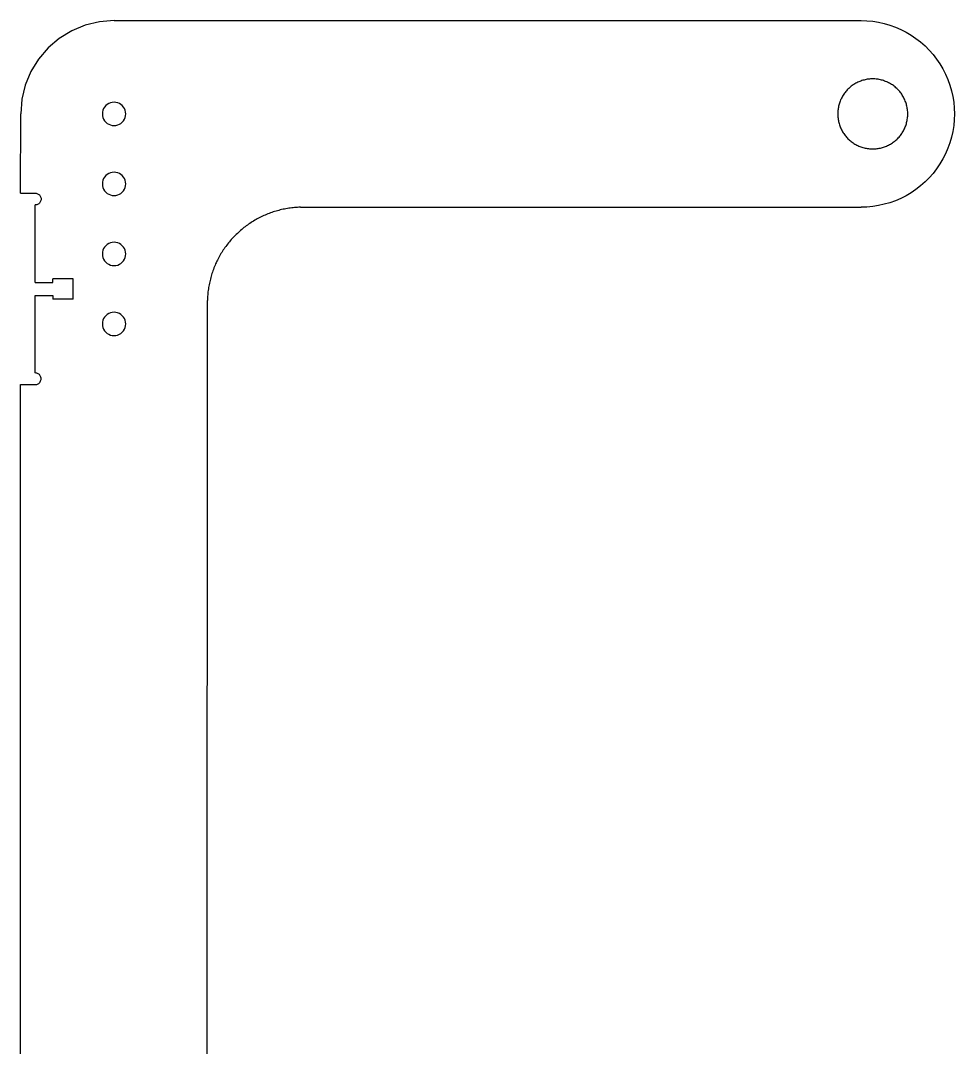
# Model space of a CAD drawing. Extents: x -73 to 73, y -45 to 45.
# Drawn here: x -46.96 to -26.95, y -22.81 to -0.81 of the extents above; entities that cross this region are included whole.
import ezdxf

# ---------------------------------------------------------------- set-up
doc = ezdxf.new("R2010")
doc.units = 0
doc.header["$MEASUREMENT"] = 0
doc.layers.get('0').update_dxf_attribs({"linetype": 'CONTINUOUS'})

msp = doc.modelspace()

# ---------------------------------------------------------------- linework, layer by layer
for p, q in [((-45.265, -0.835), (-45.57, -0.909)), ((-44.952, -0.811), (-45.265, -0.835)), ((-44.952, -0.811), (-28.952, -0.811)), ((-28.952, -0.811), (-28.827, -0.815)), ((-28.827, -0.815), (-28.702, -0.827)), ((-28.702, -0.827), (-28.577, -0.847)), ((-28.577, -0.847), (-28.455, -0.874)), ((-28.455, -0.874), (-28.334, -0.909)), ((-45.86, -1.029), (-46.128, -1.193)), ((-45.57, -0.909), (-45.86, -1.029)), ((-28.334, -0.909), (-28.216, -0.952)), ((-28.216, -0.952), (-28.101, -1.002)), ((-28.101, -1.002), (-27.989, -1.059)), ((-27.989, -1.059), (-27.881, -1.123)), ((-46.128, -1.193), (-46.367, -1.396)), ((-27.881, -1.123), (-27.777, -1.193)), ((-27.777, -1.193), (-27.677, -1.27)), ((-27.677, -1.27), (-27.583, -1.353)), ((-46.367, -1.396), (-46.57, -1.635)), ((-27.583, -1.353), (-27.494, -1.442)), ((-27.494, -1.442), (-27.411, -1.536)), ((-27.411, -1.536), (-27.334, -1.636)), ((-46.57, -1.635), (-46.734, -1.903)), ((-27.334, -1.636), (-27.264, -1.74)), ((-27.264, -1.74), (-27.2, -1.848)), ((-46.734, -1.903), (-46.855, -2.193)), ((-27.2, -1.848), (-27.143, -1.96)), ((-27.143, -1.96), (-27.093, -2.075)), ((-46.855, -2.193), (-46.928, -2.498)), ((-29.124, -2.191), (-29.143, -2.204)), ((-29.104, -2.178), (-29.124, -2.191)), ((-29.084, -2.166), (-29.104, -2.178)), ((-29.064, -2.154), (-29.084, -2.166)), ((-29.043, -2.143), (-29.064, -2.154)), ((-29.022, -2.133), (-29.043, -2.143)), ((-29, -2.123), (-29.022, -2.133)), ((-28.978, -2.114), (-29, -2.123)), ((-28.956, -2.106), (-28.978, -2.114)), ((-28.934, -2.098), (-28.956, -2.106)), ((-28.912, -2.091), (-28.934, -2.098)), ((-28.889, -2.085), (-28.912, -2.091)), ((-28.866, -2.079), (-28.889, -2.085)), ((-28.843, -2.075), (-28.866, -2.079)), ((-28.82, -2.07), (-28.843, -2.075)), ((-28.796, -2.067), (-28.82, -2.07)), ((-28.773, -2.065), (-28.796, -2.067)), ((-28.749, -2.063), (-28.773, -2.065)), ((-28.726, -2.062), (-28.749, -2.063)), ((-28.702, -2.061), (-28.726, -2.062)), ((-28.679, -2.062), (-28.702, -2.061)), ((-28.655, -2.063), (-28.679, -2.062)), ((-28.632, -2.065), (-28.655, -2.063)), ((-28.608, -2.067), (-28.632, -2.065)), ((-28.585, -2.07), (-28.608, -2.067)), ((-28.562, -2.075), (-28.585, -2.07)), ((-28.539, -2.079), (-28.562, -2.075)), ((-28.516, -2.085), (-28.539, -2.079)), ((-28.493, -2.091), (-28.516, -2.085)), ((-28.471, -2.098), (-28.493, -2.091)), ((-28.448, -2.106), (-28.471, -2.098)), ((-28.426, -2.114), (-28.448, -2.106)), ((-28.404, -2.123), (-28.426, -2.114)), ((-28.383, -2.133), (-28.404, -2.123)), ((-28.362, -2.143), (-28.383, -2.133)), ((-28.341, -2.154), (-28.362, -2.143)), ((-28.321, -2.166), (-28.341, -2.154)), ((-28.3, -2.178), (-28.321, -2.166)), ((-28.281, -2.191), (-28.3, -2.178)), ((-28.261, -2.205), (-28.281, -2.191)), ((-27.093, -2.075), (-27.05, -2.193)), ((-27.05, -2.193), (-27.015, -2.314)), ((-29.336, -2.409), (-29.348, -2.429)), ((-29.323, -2.39), (-29.336, -2.409)), ((-29.309, -2.37), (-29.323, -2.39)), ((-29.295, -2.352), (-29.309, -2.37)), ((-29.28, -2.333), (-29.295, -2.352)), ((-29.265, -2.315), (-29.28, -2.333)), ((-29.249, -2.298), (-29.265, -2.315)), ((-29.233, -2.281), (-29.249, -2.298)), ((-29.216, -2.264), (-29.233, -2.281)), ((-29.198, -2.249), (-29.216, -2.264)), ((-29.18, -2.233), (-29.198, -2.249)), ((-29.162, -2.219), (-29.18, -2.233)), ((-29.143, -2.204), (-29.162, -2.219)), ((-28.243, -2.219), (-28.261, -2.205)), ((-28.224, -2.233), (-28.243, -2.219)), ((-28.206, -2.249), (-28.224, -2.233)), ((-28.189, -2.265), (-28.206, -2.249)), ((-28.172, -2.281), (-28.189, -2.265)), ((-28.156, -2.298), (-28.172, -2.281)), ((-28.14, -2.315), (-28.156, -2.298)), ((-28.124, -2.333), (-28.14, -2.315)), ((-28.11, -2.352), (-28.124, -2.333)), ((-28.096, -2.37), (-28.11, -2.352)), ((-28.082, -2.39), (-28.096, -2.37)), ((-28.069, -2.409), (-28.082, -2.39)), ((-28.057, -2.43), (-28.069, -2.409)), ((-27.015, -2.314), (-26.988, -2.437)), ((-46.928, -2.498), (-46.952, -2.811)), ((-45.129, -2.634), (-45.155, -2.664)), ((-45.099, -2.608), (-45.129, -2.634)), ((-45.066, -2.588), (-45.099, -2.608)), ((-45.03, -2.573), (-45.066, -2.588)), ((-44.992, -2.564), (-45.03, -2.573)), ((-44.952, -2.561), (-44.992, -2.564)), ((-44.913, -2.564), (-44.952, -2.561)), ((-44.875, -2.573), (-44.913, -2.564)), ((-44.839, -2.588), (-44.875, -2.573)), ((-44.805, -2.608), (-44.839, -2.588)), ((-44.776, -2.634), (-44.805, -2.608)), ((-44.75, -2.664), (-44.776, -2.634)), ((-29.429, -2.625), (-29.434, -2.648)), ((-29.423, -2.602), (-29.429, -2.625)), ((-29.416, -2.579), (-29.423, -2.602)), ((-29.408, -2.557), (-29.416, -2.579)), ((-29.4, -2.535), (-29.408, -2.557)), ((-29.391, -2.513), (-29.4, -2.535)), ((-29.381, -2.492), (-29.391, -2.513)), ((-29.371, -2.471), (-29.381, -2.492)), ((-29.36, -2.45), (-29.371, -2.471)), ((-29.348, -2.429), (-29.36, -2.45)), ((-28.045, -2.45), (-28.057, -2.43)), ((-28.034, -2.471), (-28.045, -2.45)), ((-28.024, -2.492), (-28.034, -2.471)), ((-28.014, -2.513), (-28.024, -2.492)), ((-28.005, -2.535), (-28.014, -2.513)), ((-27.997, -2.557), (-28.005, -2.535)), ((-27.989, -2.58), (-27.997, -2.557)), ((-27.982, -2.602), (-27.989, -2.58)), ((-27.976, -2.625), (-27.982, -2.602)), ((-27.97, -2.648), (-27.976, -2.625)), ((-26.988, -2.437), (-26.968, -2.561)), ((-26.968, -2.561), (-26.956, -2.686)), ((-46.953, -4.511), (-46.952, -2.811)), ((-45.199, -2.771), (-45.202, -2.811)), ((-45.202, -2.811), (-45.199, -2.85)), ((-45.19, -2.733), (-45.199, -2.771)), ((-45.199, -2.85), (-45.19, -2.888)), ((-45.175, -2.697), (-45.19, -2.733)), ((-45.155, -2.664), (-45.175, -2.697)), ((-44.73, -2.697), (-44.75, -2.664)), ((-44.715, -2.733), (-44.73, -2.697)), ((-44.706, -2.772), (-44.715, -2.733)), ((-44.715, -2.888), (-44.706, -2.85)), ((-44.702, -2.811), (-44.706, -2.772)), ((-44.706, -2.85), (-44.702, -2.811)), ((-29.451, -2.764), (-29.452, -2.788)), ((-29.452, -2.788), (-29.452, -2.811)), ((-29.452, -2.811), (-29.452, -2.835)), ((-29.452, -2.835), (-29.451, -2.858)), ((-29.449, -2.741), (-29.451, -2.764)), ((-29.451, -2.858), (-29.449, -2.882)), ((-29.446, -2.717), (-29.449, -2.741)), ((-29.443, -2.694), (-29.446, -2.717)), ((-29.439, -2.671), (-29.443, -2.694)), ((-29.434, -2.648), (-29.439, -2.671)), ((-27.966, -2.671), (-27.97, -2.648)), ((-27.962, -2.694), (-27.966, -2.671)), ((-27.958, -2.717), (-27.962, -2.694)), ((-27.956, -2.741), (-27.958, -2.717)), ((-27.954, -2.764), (-27.956, -2.741)), ((-27.956, -2.882), (-27.954, -2.858)), ((-27.953, -2.788), (-27.954, -2.764)), ((-27.954, -2.858), (-27.953, -2.835)), ((-27.952, -2.811), (-27.953, -2.788)), ((-27.953, -2.835), (-27.952, -2.811)), ((-26.956, -2.686), (-26.952, -2.811)), ((-26.952, -2.811), (-26.956, -2.937)), ((-45.19, -2.888), (-45.175, -2.924)), ((-45.175, -2.924), (-45.155, -2.958)), ((-45.155, -2.958), (-45.129, -2.987)), ((-45.129, -2.987), (-45.099, -3.013)), ((-45.099, -3.013), (-45.066, -3.033)), ((-45.066, -3.033), (-45.03, -3.048)), ((-45.03, -3.048), (-44.992, -3.058)), ((-44.992, -3.058), (-44.952, -3.061)), ((-44.952, -3.061), (-44.913, -3.058)), ((-44.913, -3.058), (-44.875, -3.048)), ((-44.875, -3.048), (-44.839, -3.033)), ((-44.839, -3.033), (-44.806, -3.013)), ((-44.806, -3.013), (-44.776, -2.987)), ((-44.776, -2.987), (-44.75, -2.958)), ((-44.75, -2.958), (-44.73, -2.924)), ((-44.73, -2.924), (-44.715, -2.888)), ((-29.449, -2.882), (-29.446, -2.905)), ((-29.446, -2.905), (-29.443, -2.929)), ((-29.443, -2.929), (-29.439, -2.952)), ((-29.439, -2.952), (-29.434, -2.975)), ((-29.434, -2.975), (-29.429, -2.998)), ((-29.429, -2.998), (-29.423, -3.02)), ((-29.423, -3.02), (-29.416, -3.043)), ((-29.416, -3.043), (-29.408, -3.065)), ((-29.408, -3.065), (-29.4, -3.087)), ((-28.005, -3.087), (-27.997, -3.065)), ((-27.997, -3.065), (-27.989, -3.043)), ((-27.989, -3.043), (-27.982, -3.021)), ((-27.982, -3.021), (-27.976, -2.998)), ((-27.976, -2.998), (-27.97, -2.975)), ((-27.97, -2.975), (-27.966, -2.952)), ((-27.966, -2.952), (-27.962, -2.929)), ((-27.962, -2.929), (-27.958, -2.905)), ((-27.958, -2.905), (-27.956, -2.882)), ((-26.968, -3.062), (-26.988, -3.186)), ((-26.956, -2.937), (-26.968, -3.062)), ((-29.4, -3.087), (-29.391, -3.109)), ((-29.391, -3.109), (-29.381, -3.131)), ((-29.381, -3.131), (-29.371, -3.152)), ((-29.371, -3.152), (-29.36, -3.173)), ((-29.36, -3.173), (-29.348, -3.193)), ((-29.348, -3.193), (-29.336, -3.213)), ((-29.336, -3.213), (-29.323, -3.233)), ((-29.323, -3.233), (-29.309, -3.252)), ((-29.309, -3.252), (-29.295, -3.271)), ((-29.295, -3.271), (-29.28, -3.289)), ((-29.28, -3.289), (-29.265, -3.307)), ((-28.14, -3.307), (-28.125, -3.289)), ((-28.125, -3.289), (-28.11, -3.271)), ((-28.11, -3.271), (-28.096, -3.252)), ((-28.096, -3.252), (-28.082, -3.233)), ((-28.082, -3.233), (-28.069, -3.213)), ((-28.069, -3.213), (-28.057, -3.193)), ((-28.057, -3.193), (-28.045, -3.173)), ((-28.045, -3.173), (-28.034, -3.152)), ((-28.034, -3.152), (-28.024, -3.131)), ((-28.024, -3.131), (-28.014, -3.109)), ((-28.014, -3.109), (-28.005, -3.087)), ((-26.988, -3.186), (-27.015, -3.309)), ((-29.265, -3.307), (-29.249, -3.325)), ((-29.249, -3.325), (-29.233, -3.342)), ((-29.233, -3.342), (-29.216, -3.358)), ((-29.216, -3.358), (-29.198, -3.374)), ((-29.198, -3.374), (-29.18, -3.389)), ((-29.18, -3.389), (-29.162, -3.404)), ((-29.162, -3.404), (-29.143, -3.418)), ((-29.143, -3.418), (-29.124, -3.432)), ((-29.124, -3.432), (-29.104, -3.444)), ((-29.104, -3.444), (-29.084, -3.457)), ((-29.084, -3.457), (-29.064, -3.468)), ((-29.064, -3.468), (-29.043, -3.479)), ((-29.043, -3.479), (-29.022, -3.49)), ((-29.022, -3.49), (-29, -3.5)), ((-29, -3.5), (-28.979, -3.509)), ((-28.979, -3.509), (-28.956, -3.517)), ((-28.956, -3.517), (-28.934, -3.525)), ((-28.471, -3.525), (-28.448, -3.517)), ((-28.448, -3.517), (-28.426, -3.509)), ((-28.426, -3.509), (-28.405, -3.5)), ((-28.405, -3.5), (-28.383, -3.49)), ((-28.383, -3.49), (-28.362, -3.48)), ((-28.362, -3.48), (-28.341, -3.469)), ((-28.341, -3.469), (-28.321, -3.457)), ((-28.321, -3.457), (-28.301, -3.445)), ((-28.301, -3.445), (-28.281, -3.432)), ((-28.281, -3.432), (-28.262, -3.418)), ((-28.262, -3.418), (-28.243, -3.404)), ((-28.243, -3.404), (-28.224, -3.389)), ((-28.224, -3.389), (-28.206, -3.374)), ((-28.206, -3.374), (-28.189, -3.358)), ((-28.189, -3.358), (-28.172, -3.342)), ((-28.172, -3.342), (-28.156, -3.325)), ((-28.156, -3.325), (-28.14, -3.307)), ((-27.05, -3.429), (-27.093, -3.548)), ((-27.015, -3.309), (-27.05, -3.429)), ((-28.934, -3.525), (-28.912, -3.531)), ((-28.912, -3.531), (-28.889, -3.538)), ((-28.889, -3.538), (-28.866, -3.543)), ((-28.866, -3.543), (-28.843, -3.548)), ((-28.843, -3.548), (-28.82, -3.552)), ((-28.82, -3.552), (-28.796, -3.555)), ((-28.796, -3.555), (-28.773, -3.558)), ((-28.773, -3.558), (-28.75, -3.56)), ((-28.75, -3.56), (-28.726, -3.561)), ((-28.726, -3.561), (-28.702, -3.561)), ((-28.702, -3.561), (-28.679, -3.561)), ((-28.679, -3.561), (-28.655, -3.56)), ((-28.655, -3.56), (-28.632, -3.558)), ((-28.632, -3.558), (-28.608, -3.555)), ((-28.608, -3.555), (-28.585, -3.552)), ((-28.585, -3.552), (-28.562, -3.548)), ((-28.562, -3.548), (-28.539, -3.543)), ((-28.539, -3.543), (-28.516, -3.538)), ((-28.516, -3.538), (-28.493, -3.531)), ((-28.493, -3.531), (-28.471, -3.525)), ((-27.143, -3.663), (-27.2, -3.775)), ((-27.093, -3.548), (-27.143, -3.663)), ((-27.264, -3.883), (-27.334, -3.987)), ((-27.2, -3.775), (-27.264, -3.883)), ((-45.155, -4.164), (-45.175, -4.197)), ((-45.129, -4.134), (-45.155, -4.164)), ((-45.099, -4.108), (-45.129, -4.134)), ((-45.066, -4.088), (-45.099, -4.108)), ((-45.03, -4.073), (-45.066, -4.088)), ((-44.992, -4.064), (-45.03, -4.073)), ((-44.953, -4.061), (-44.992, -4.064)), ((-44.913, -4.064), (-44.953, -4.061)), ((-44.875, -4.073), (-44.913, -4.064)), ((-44.839, -4.088), (-44.875, -4.073)), ((-44.806, -4.108), (-44.839, -4.088)), ((-44.776, -4.134), (-44.806, -4.108)), ((-44.75, -4.164), (-44.776, -4.134)), ((-44.73, -4.197), (-44.75, -4.164)), ((-27.411, -4.086), (-27.495, -4.18)), ((-27.334, -3.987), (-27.411, -4.086)), ((-45.199, -4.271), (-45.203, -4.311)), ((-45.203, -4.311), (-45.199, -4.35)), ((-45.19, -4.233), (-45.199, -4.271)), ((-45.199, -4.35), (-45.19, -4.388)), ((-45.175, -4.197), (-45.19, -4.233)), ((-45.19, -4.388), (-45.175, -4.424)), ((-44.715, -4.233), (-44.73, -4.197)), ((-44.73, -4.424), (-44.715, -4.388)), ((-44.706, -4.272), (-44.715, -4.233)), ((-44.715, -4.388), (-44.706, -4.35)), ((-44.703, -4.311), (-44.706, -4.272)), ((-44.706, -4.35), (-44.703, -4.311)), ((-27.678, -4.352), (-27.777, -4.429)), ((-27.583, -4.269), (-27.678, -4.352)), ((-27.495, -4.18), (-27.583, -4.269)), ((-46.953, -4.511), (-46.64, -4.511)), ((-46.64, -4.511), (-46.624, -4.512)), ((-46.624, -4.512), (-46.608, -4.515)), ((-46.608, -4.515), (-46.592, -4.52)), ((-46.592, -4.52), (-46.578, -4.527)), ((-46.578, -4.527), (-46.564, -4.536)), ((-46.564, -4.536), (-46.552, -4.547)), ((-46.552, -4.547), (-46.541, -4.559)), ((-46.541, -4.559), (-46.532, -4.573)), ((-46.532, -4.573), (-46.525, -4.588)), ((-46.525, -4.588), (-46.519, -4.603)), ((-46.519, -4.603), (-46.516, -4.619)), ((-46.516, -4.619), (-46.515, -4.636)), ((-45.175, -4.424), (-45.155, -4.458)), ((-45.155, -4.458), (-45.129, -4.487)), ((-45.129, -4.487), (-45.1, -4.513)), ((-45.1, -4.513), (-45.066, -4.533)), ((-45.066, -4.533), (-45.03, -4.548)), ((-45.03, -4.548), (-44.992, -4.558)), ((-44.992, -4.558), (-44.953, -4.561)), ((-44.953, -4.561), (-44.913, -4.558)), ((-44.913, -4.558), (-44.875, -4.548)), ((-44.875, -4.548), (-44.839, -4.533)), ((-44.839, -4.533), (-44.806, -4.513)), ((-44.806, -4.513), (-44.776, -4.487)), ((-44.776, -4.487), (-44.75, -4.458)), ((-44.75, -4.458), (-44.73, -4.424)), ((-27.989, -4.564), (-28.101, -4.621)), ((-27.881, -4.5), (-27.989, -4.564)), ((-27.777, -4.429), (-27.881, -4.5)), ((-46.624, -4.759), (-46.64, -4.761)), ((-46.64, -6.42), (-46.64, -4.761)), ((-46.608, -4.756), (-46.624, -4.759)), ((-46.592, -4.751), (-46.608, -4.756)), ((-46.578, -4.744), (-46.592, -4.751)), ((-46.564, -4.735), (-46.578, -4.744)), ((-46.552, -4.724), (-46.564, -4.735)), ((-46.541, -4.712), (-46.552, -4.724)), ((-46.532, -4.698), (-46.541, -4.712)), ((-46.525, -4.683), (-46.532, -4.698)), ((-46.519, -4.668), (-46.525, -4.683)), ((-46.516, -4.652), (-46.519, -4.668)), ((-46.515, -4.636), (-46.516, -4.652)), ((-41.241, -4.837), (-41.272, -4.843)), ((-41.21, -4.833), (-41.241, -4.837)), ((-41.179, -4.828), (-41.21, -4.833)), ((-41.148, -4.824), (-41.179, -4.828)), ((-41.118, -4.821), (-41.148, -4.824)), ((-41.087, -4.818), (-41.118, -4.821)), ((-41.056, -4.815), (-41.087, -4.818)), ((-41.024, -4.813), (-41.056, -4.815)), ((-40.993, -4.811), (-41.024, -4.813)), ((-40.962, -4.81), (-40.993, -4.811)), ((-40.962, -4.81), (-28.953, -4.811)), ((-28.827, -4.807), (-28.953, -4.811)), ((-28.702, -4.796), (-28.827, -4.807)), ((-28.578, -4.776), (-28.702, -4.796)), ((-28.455, -4.748), (-28.578, -4.776)), ((-28.335, -4.713), (-28.455, -4.748)), ((-28.216, -4.671), (-28.335, -4.713)), ((-28.101, -4.621), (-28.216, -4.671)), ((-41.885, -5.06), (-41.912, -5.075)), ((-41.858, -5.045), (-41.885, -5.06)), ((-41.83, -5.031), (-41.858, -5.045)), ((-41.802, -5.017), (-41.83, -5.031)), ((-41.774, -5.004), (-41.802, -5.017)), ((-41.746, -4.991), (-41.774, -5.004)), ((-41.717, -4.978), (-41.746, -4.991)), ((-41.689, -4.966), (-41.717, -4.978)), ((-41.66, -4.954), (-41.689, -4.966)), ((-41.631, -4.943), (-41.66, -4.954)), ((-41.602, -4.932), (-41.631, -4.943)), ((-41.572, -4.922), (-41.602, -4.932)), ((-41.543, -4.912), (-41.572, -4.922)), ((-41.513, -4.902), (-41.543, -4.912)), ((-41.483, -4.893), (-41.513, -4.902)), ((-41.453, -4.885), (-41.483, -4.893)), ((-41.423, -4.877), (-41.453, -4.885)), ((-41.393, -4.869), (-41.423, -4.877)), ((-41.363, -4.862), (-41.393, -4.869)), ((-41.333, -4.855), (-41.363, -4.862)), ((-41.302, -4.849), (-41.333, -4.855)), ((-41.272, -4.843), (-41.302, -4.849)), ((-42.195, -5.267), (-42.219, -5.287)), ((-42.171, -5.248), (-42.195, -5.267)), ((-42.146, -5.229), (-42.171, -5.248)), ((-42.121, -5.21), (-42.146, -5.229)), ((-42.096, -5.192), (-42.121, -5.21)), ((-42.071, -5.174), (-42.096, -5.192)), ((-42.045, -5.157), (-42.071, -5.174)), ((-42.019, -5.139), (-42.045, -5.157)), ((-41.993, -5.123), (-42.019, -5.139)), ((-41.966, -5.106), (-41.993, -5.123)), ((-41.939, -5.09), (-41.966, -5.106)), ((-41.912, -5.075), (-41.939, -5.09)), ((-42.421, -5.481), (-42.442, -5.504)), ((-42.4, -5.458), (-42.421, -5.481)), ((-42.378, -5.436), (-42.4, -5.458)), ((-42.357, -5.413), (-42.378, -5.436)), ((-42.335, -5.391), (-42.357, -5.413)), ((-42.312, -5.37), (-42.335, -5.391)), ((-42.289, -5.349), (-42.312, -5.37)), ((-42.266, -5.328), (-42.289, -5.349)), ((-42.243, -5.307), (-42.266, -5.328)), ((-42.219, -5.287), (-42.243, -5.307)), ((-45.175, -5.697), (-45.19, -5.733)), ((-45.155, -5.664), (-45.175, -5.697)), ((-45.129, -5.634), (-45.155, -5.664)), ((-45.1, -5.608), (-45.129, -5.634)), ((-45.066, -5.588), (-45.1, -5.608)), ((-45.03, -5.573), (-45.066, -5.588)), ((-44.992, -5.564), (-45.03, -5.573)), ((-44.953, -5.561), (-44.992, -5.564)), ((-44.914, -5.564), (-44.953, -5.561)), ((-44.875, -5.573), (-44.914, -5.564)), ((-44.839, -5.588), (-44.875, -5.573)), ((-44.806, -5.608), (-44.839, -5.588)), ((-44.776, -5.634), (-44.806, -5.608)), ((-44.75, -5.664), (-44.776, -5.634)), ((-44.73, -5.697), (-44.75, -5.664)), ((-44.715, -5.733), (-44.73, -5.697)), ((-42.595, -5.7), (-42.612, -5.726)), ((-42.577, -5.675), (-42.595, -5.7)), ((-42.559, -5.65), (-42.577, -5.675)), ((-42.54, -5.625), (-42.559, -5.65)), ((-42.521, -5.6), (-42.54, -5.625)), ((-42.502, -5.576), (-42.521, -5.6)), ((-42.482, -5.551), (-42.502, -5.576)), ((-42.462, -5.528), (-42.482, -5.551)), ((-42.442, -5.504), (-42.462, -5.528)), ((-45.2, -5.771), (-45.203, -5.811)), ((-45.203, -5.811), (-45.2, -5.85)), ((-45.19, -5.733), (-45.2, -5.771)), ((-45.2, -5.85), (-45.19, -5.888)), ((-45.19, -5.888), (-45.175, -5.924)), ((-45.175, -5.924), (-45.155, -5.958)), ((-44.75, -5.958), (-44.73, -5.924)), ((-44.73, -5.924), (-44.715, -5.888)), ((-44.706, -5.772), (-44.715, -5.733)), ((-44.715, -5.888), (-44.706, -5.85)), ((-44.703, -5.811), (-44.706, -5.772)), ((-44.706, -5.85), (-44.703, -5.811)), ((-42.723, -5.914), (-42.737, -5.942)), ((-42.708, -5.886), (-42.723, -5.914)), ((-42.693, -5.859), (-42.708, -5.886)), ((-42.678, -5.832), (-42.693, -5.859)), ((-42.662, -5.805), (-42.678, -5.832)), ((-42.646, -5.779), (-42.662, -5.805)), ((-42.629, -5.752), (-42.646, -5.779)), ((-42.612, -5.726), (-42.629, -5.752)), ((-45.155, -5.958), (-45.129, -5.987)), ((-45.129, -5.987), (-45.1, -6.013)), ((-45.1, -6.013), (-45.066, -6.033)), ((-45.066, -6.033), (-45.03, -6.048)), ((-45.03, -6.048), (-44.992, -6.058)), ((-44.992, -6.058), (-44.953, -6.061)), ((-44.953, -6.061), (-44.914, -6.058)), ((-44.914, -6.058), (-44.875, -6.048)), ((-44.875, -6.048), (-44.839, -6.033)), ((-44.839, -6.033), (-44.806, -6.013)), ((-44.806, -6.013), (-44.776, -5.987)), ((-44.776, -5.987), (-44.75, -5.958)), ((-42.824, -6.141), (-42.835, -6.17)), ((-42.813, -6.112), (-42.824, -6.141)), ((-42.801, -6.083), (-42.813, -6.112)), ((-42.789, -6.054), (-42.801, -6.083)), ((-42.777, -6.026), (-42.789, -6.054)), ((-42.764, -5.998), (-42.777, -6.026)), ((-42.751, -5.969), (-42.764, -5.998)), ((-42.737, -5.942), (-42.751, -5.969)), ((-46.265, -6.42), (-46.265, -6.342)), ((-45.828, -6.342), (-46.265, -6.342)), ((-45.828, -6.779), (-45.828, -6.342)), ((-42.897, -6.379), (-42.904, -6.409)), ((-42.89, -6.349), (-42.897, -6.379)), ((-42.882, -6.319), (-42.89, -6.349)), ((-42.873, -6.289), (-42.882, -6.319)), ((-42.864, -6.259), (-42.873, -6.289)), ((-42.855, -6.229), (-42.864, -6.259)), ((-42.845, -6.2), (-42.855, -6.229)), ((-42.835, -6.17), (-42.845, -6.2)), ((-46.64, -6.42), (-46.265, -6.42)), ((-42.937, -6.593), (-42.941, -6.624)), ((-42.933, -6.562), (-42.937, -6.593)), ((-42.928, -6.532), (-42.933, -6.562)), ((-42.923, -6.501), (-42.928, -6.532)), ((-42.917, -6.47), (-42.923, -6.501)), ((-42.911, -6.44), (-42.917, -6.47)), ((-42.904, -6.409), (-42.911, -6.44)), ((-46.64, -6.701), (-46.265, -6.701)), ((-46.64, -8.361), (-46.64, -6.701)), ((-46.265, -6.701), (-46.265, -6.779)), ((-45.828, -6.779), (-46.265, -6.779)), ((-42.956, -38.81), (-42.954, -6.81)), ((-42.953, -6.779), (-42.954, -6.81)), ((-42.951, -6.748), (-42.953, -6.779)), ((-42.949, -6.717), (-42.951, -6.748)), ((-42.947, -6.686), (-42.949, -6.717)), ((-42.944, -6.655), (-42.947, -6.686)), ((-42.941, -6.624), (-42.944, -6.655)), ((-45.191, -7.233), (-45.2, -7.271)), ((-45.176, -7.197), (-45.191, -7.233)), ((-45.155, -7.164), (-45.176, -7.197)), ((-45.13, -7.134), (-45.155, -7.164)), ((-45.1, -7.108), (-45.13, -7.134)), ((-45.066, -7.088), (-45.1, -7.108)), ((-45.03, -7.073), (-45.066, -7.088)), ((-44.992, -7.064), (-45.03, -7.073)), ((-44.953, -7.061), (-44.992, -7.064)), ((-44.914, -7.064), (-44.953, -7.061)), ((-44.876, -7.073), (-44.914, -7.064)), ((-44.839, -7.088), (-44.876, -7.073)), ((-44.806, -7.108), (-44.839, -7.088)), ((-44.776, -7.134), (-44.806, -7.108)), ((-44.751, -7.164), (-44.776, -7.134)), ((-44.73, -7.197), (-44.751, -7.164)), ((-44.715, -7.233), (-44.73, -7.197)), ((-44.706, -7.272), (-44.715, -7.233)), ((-45.2, -7.271), (-45.203, -7.311)), ((-45.203, -7.311), (-45.2, -7.35)), ((-45.2, -7.35), (-45.191, -7.388)), ((-45.191, -7.388), (-45.176, -7.424)), ((-45.176, -7.424), (-45.155, -7.458)), ((-45.155, -7.458), (-45.13, -7.487)), ((-44.776, -7.487), (-44.751, -7.458)), ((-44.751, -7.458), (-44.73, -7.424)), ((-44.73, -7.424), (-44.715, -7.388)), ((-44.715, -7.388), (-44.706, -7.35)), ((-44.703, -7.311), (-44.706, -7.272)), ((-44.706, -7.35), (-44.703, -7.311)), ((-45.13, -7.487), (-45.1, -7.513)), ((-45.1, -7.513), (-45.066, -7.533)), ((-45.066, -7.533), (-45.03, -7.548)), ((-45.03, -7.548), (-44.992, -7.558)), ((-44.992, -7.558), (-44.953, -7.561)), ((-44.953, -7.561), (-44.914, -7.558)), ((-44.914, -7.558), (-44.876, -7.548)), ((-44.876, -7.548), (-44.839, -7.533)), ((-44.839, -7.533), (-44.806, -7.513)), ((-44.806, -7.513), (-44.776, -7.487)), ((-46.624, -8.362), (-46.64, -8.361)), ((-46.608, -8.365), (-46.624, -8.362)), ((-46.593, -8.37), (-46.608, -8.365)), ((-46.578, -8.377), (-46.593, -8.37)), ((-46.564, -8.386), (-46.578, -8.377)), ((-46.552, -8.397), (-46.564, -8.386)), ((-46.564, -8.585), (-46.552, -8.574)), ((-46.541, -8.409), (-46.552, -8.397)), ((-46.552, -8.574), (-46.541, -8.562)), ((-46.532, -8.423), (-46.541, -8.409)), ((-46.541, -8.562), (-46.532, -8.548)), ((-46.525, -8.438), (-46.532, -8.423)), ((-46.532, -8.548), (-46.525, -8.533)), ((-46.52, -8.453), (-46.525, -8.438)), ((-46.525, -8.533), (-46.52, -8.518)), ((-46.516, -8.469), (-46.52, -8.453)), ((-46.52, -8.518), (-46.516, -8.502)), ((-46.515, -8.486), (-46.516, -8.469)), ((-46.516, -8.502), (-46.515, -8.486)), ((-46.955, -40.263), (-46.953, -8.611)), ((-46.953, -8.611), (-46.64, -8.611)), ((-46.64, -8.611), (-46.624, -8.609)), ((-46.624, -8.609), (-46.608, -8.606)), ((-46.608, -8.606), (-46.593, -8.601)), ((-46.593, -8.601), (-46.578, -8.594)), ((-46.578, -8.594), (-46.564, -8.585))]:
    msp.add_line(p, q)

doc.saveas('drawing.dxf')
